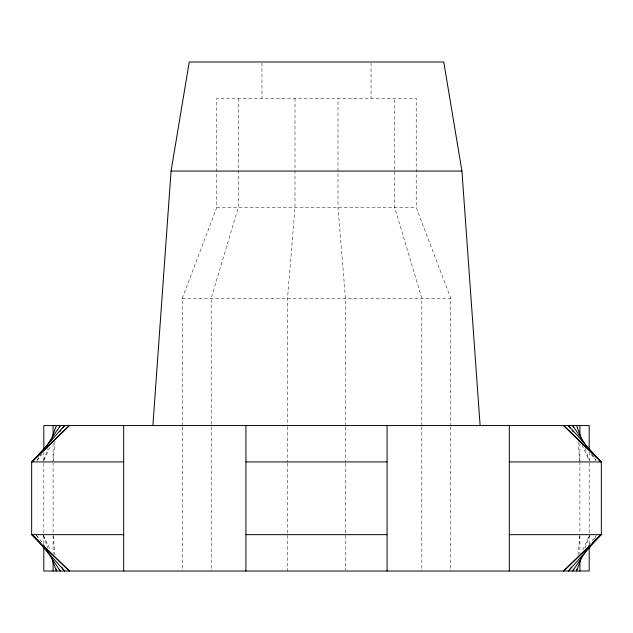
<?xml version="1.0" encoding="UTF-8"?>
<svg xmlns="http://www.w3.org/2000/svg" width="633" height="633" viewBox="0 0 633 633"><rect width="100%" height="100%" fill="white"/><g stroke="black" fill="none" stroke-linecap="round" stroke-linejoin="round"><path stroke-width="0.47" stroke-dasharray="3.17 2.37" d="M53.188 460.951L54.992 441.296M578.008 555.291L579.812 535.637M43.701 460.12L48.053 448.299M584.947 548.289L589.632 535.565M182.233 425.772L182.233 298.317L216.779 207.426L216.779 98.344L416.221 98.344L416.221 207.426L450.767 298.317L450.767 425.772M43.875 460.159L51.012 445.086M582.827 549.729L589.545 535.542M36.983 460.318L40.773 454.66M593.857 539.498L596.563 535.463M37.118 460.389L42 454.201M588.563 545.48L596.492 535.423M216.779 207.426L416.221 207.426M182.233 298.317L450.767 298.317M591 454.201L595.882 460.389M36.508 535.423L44.437 545.48M592.227 454.66L596.017 460.318M35.899 534.656L39.143 539.498M581.988 445.086L589.125 460.159M43.455 535.542L50.173 549.729M584.947 448.299L589.299 460.12M43.368 535.565L48.053 548.289M578.008 441.296L579.812 460.951M53.188 535.637L54.992 555.291M589.188 452.112L589.188 545.464M579.899 443.266L579.899 460.951M579.899 461.932L579.899 533.666M579.899 535.637L579.899 554.302M450.767 426.761L450.767 571.013M421.807 425.772L421.807 298.317L394.715 207.426L394.715 98.344M421.807 426.761L421.807 571.013M371.041 62.968L371.041 98.344M345.46 425.772L345.46 298.317L338.006 207.426L338.006 98.344M345.46 426.761L345.46 462.327M345.46 463.316L345.46 570.024M294.994 98.344L294.994 207.426L287.54 298.317L287.54 425.772M287.54 426.761L287.54 462.327M287.54 463.316L287.54 571.013M261.959 62.968L261.959 98.344M238.285 98.344L238.285 207.426L211.193 298.317L211.193 425.772M211.193 426.761L211.193 571.013M182.233 426.761L182.233 571.013M53.101 443.266L53.101 460.951M53.101 462.921L53.101 533.666M53.101 535.637L53.101 554.302M43.812 452.112L43.812 545.464"/><path stroke-width="0.95" d="M152.885 425.574L171.068 171.068L189.243 61.987L443.757 61.987L461.932 171.068L480.115 425.574M576.75 569.043L576.568 571.013L581.933 556.47M50.735 441.027L56.432 425.574M59.415 427.346L60.254 425.574L46.185 446.582M573.585 569.241L572.746 571.013L586.815 550.006M59.684 431.761L60.91 430.218M62.738 427.9L64.566 425.574L32.046 461.932L34.158 459.875M571.48 567.144L568.434 571.013L600.954 534.656L592.512 542.885M36.271 457.817L69.361 425.574L31.65 461.932L31.65 534.656L69.361 571.013L43.305 545.63M589.695 545.63L563.639 571.013L601.35 534.656L601.35 461.932L563.639 425.574L596.729 457.817M171.068 171.068L461.932 171.068M31.65 461.932L123.68 461.932M245.921 461.932L387.079 461.932M509.32 461.932L601.35 461.932M31.65 534.656L123.68 534.656M245.921 534.656L387.079 534.656M509.32 534.656L601.35 534.656M598.842 459.875L600.954 461.932L568.434 425.574L570.262 427.9M40.488 542.885L32.046 534.656L64.566 571.013L61.52 567.144M572.09 430.218L573.316 431.761M586.815 446.582L572.746 425.574L573.585 427.346M46.185 550.006L60.254 571.013L59.415 569.241M576.568 425.574L582.265 441.027M51.067 556.47L56.432 571.013L56.25 569.043M589.188 450.142L589.188 425.574L43.812 425.574L43.812 450.142M589.188 547.426L589.188 571.013L43.812 571.013L43.812 547.426M579.899 425.574L579.899 435.401M579.899 561.186L579.899 571.013M509.32 425.574L509.32 571.013M387.079 425.574L387.079 571.013M245.921 425.574L245.921 571.013M123.68 425.574L123.68 571.013M53.101 425.574L53.101 435.401M53.101 561.186L53.101 571.013"/></g></svg>
